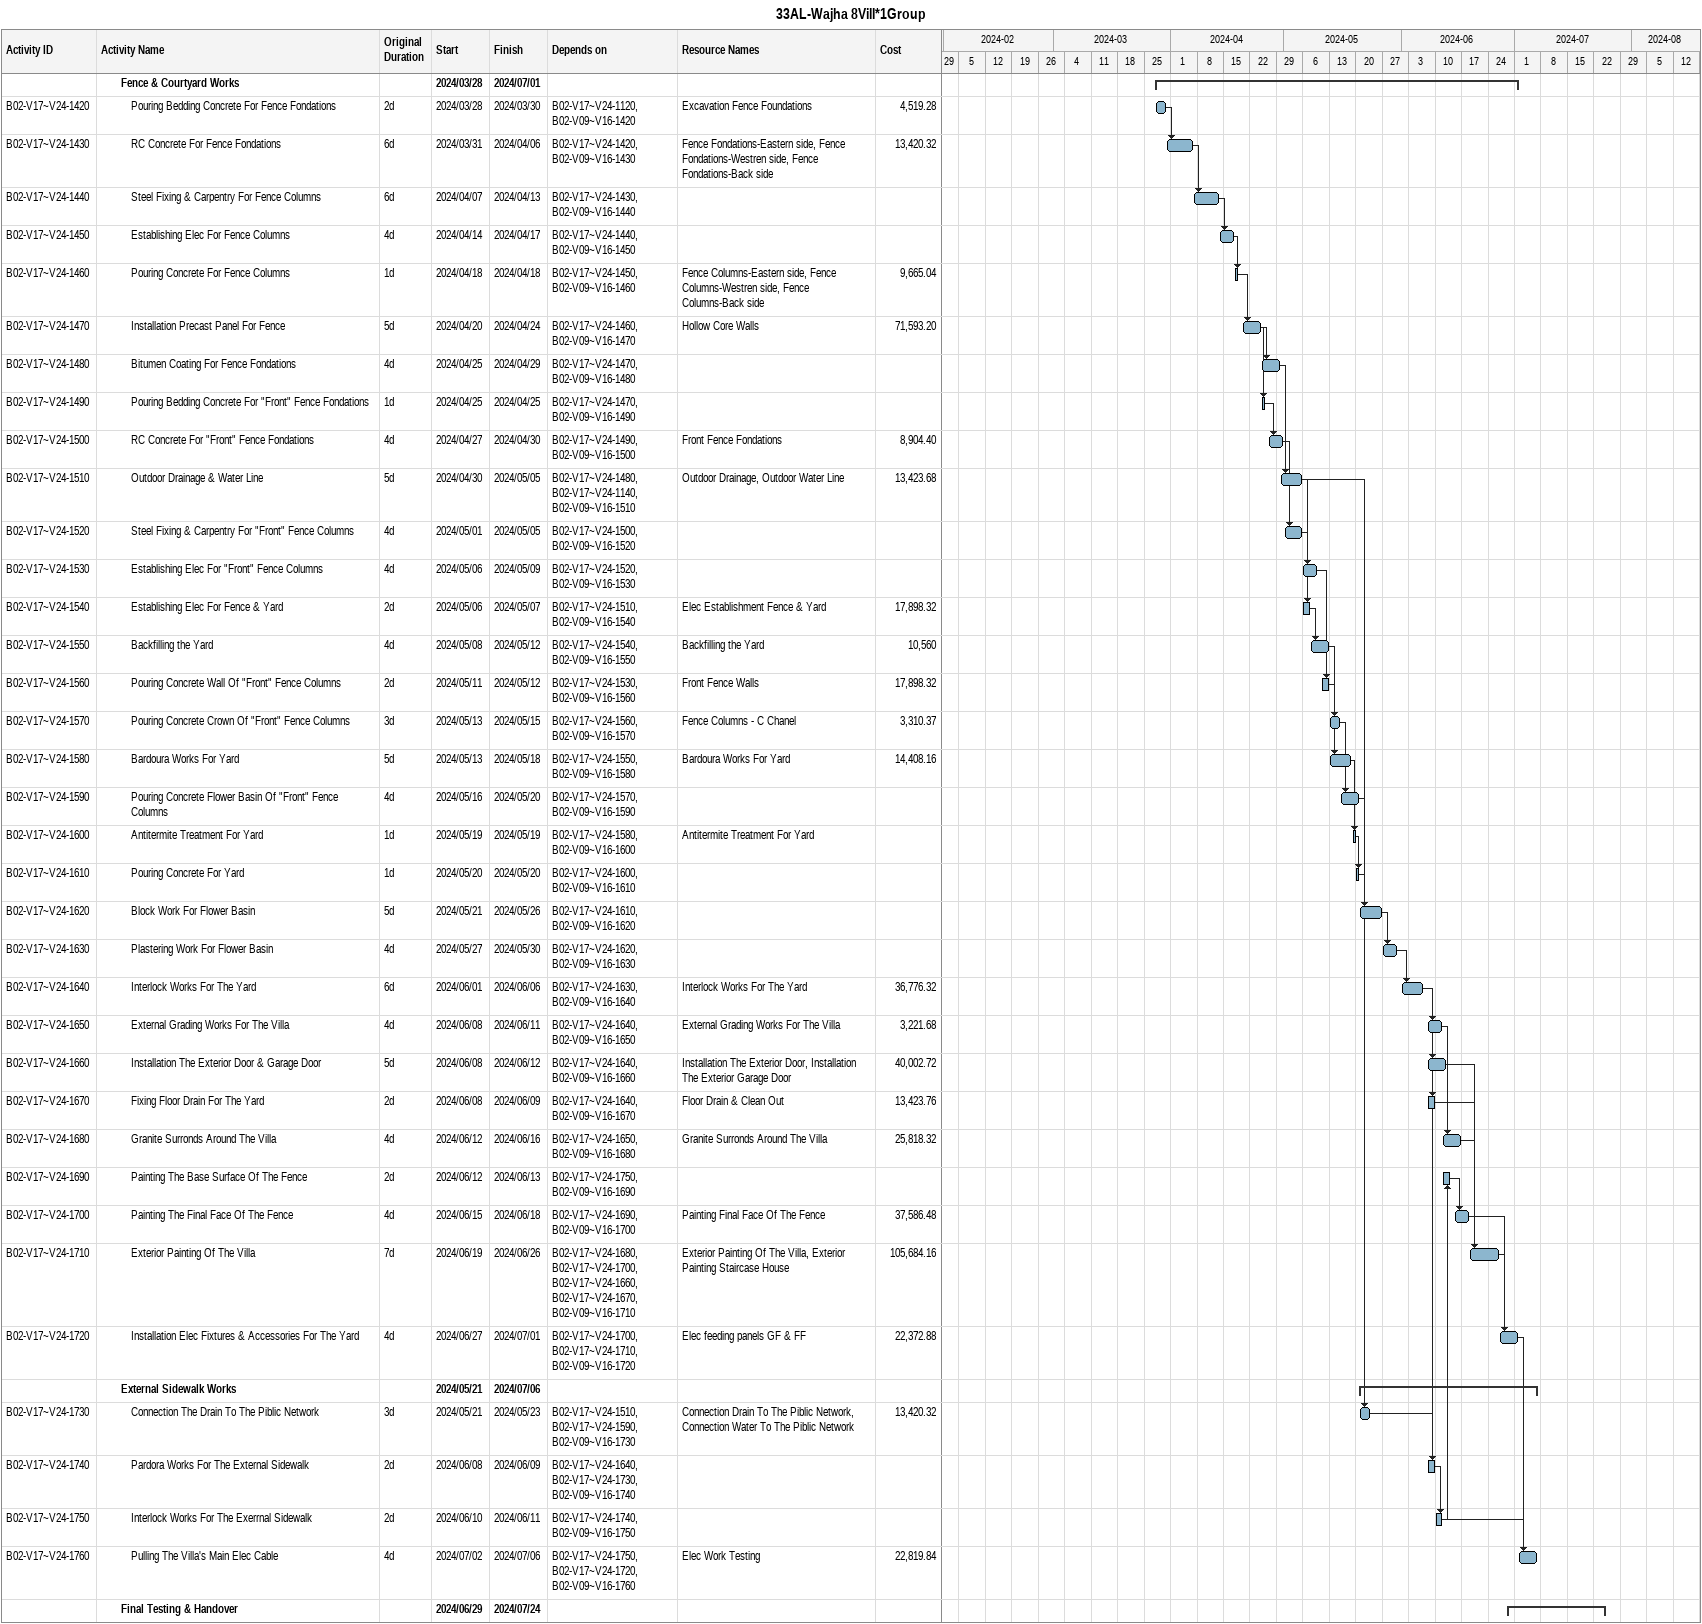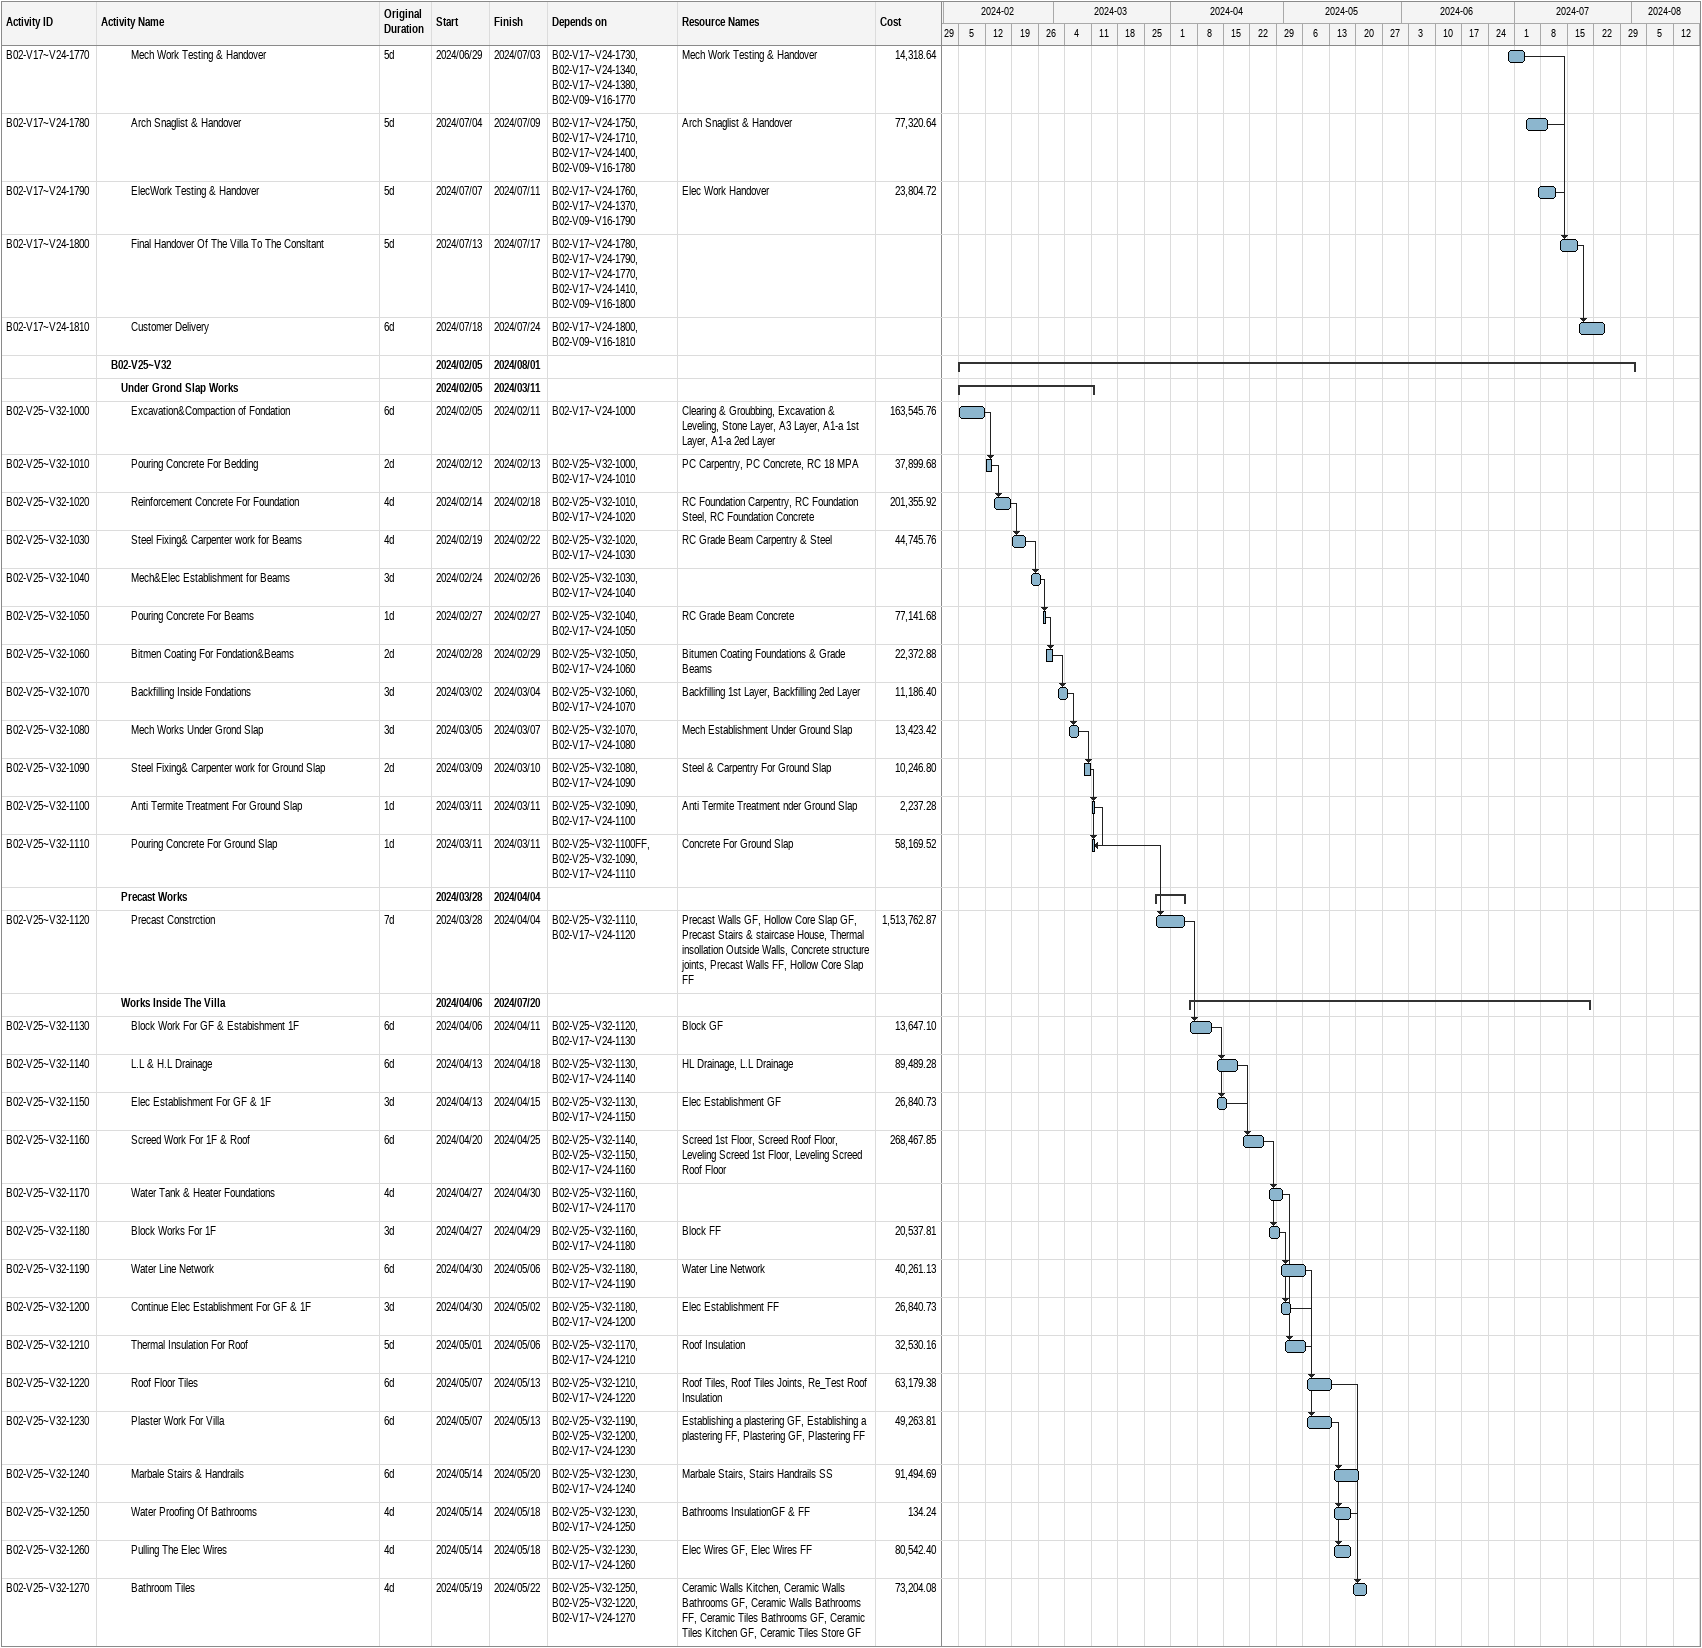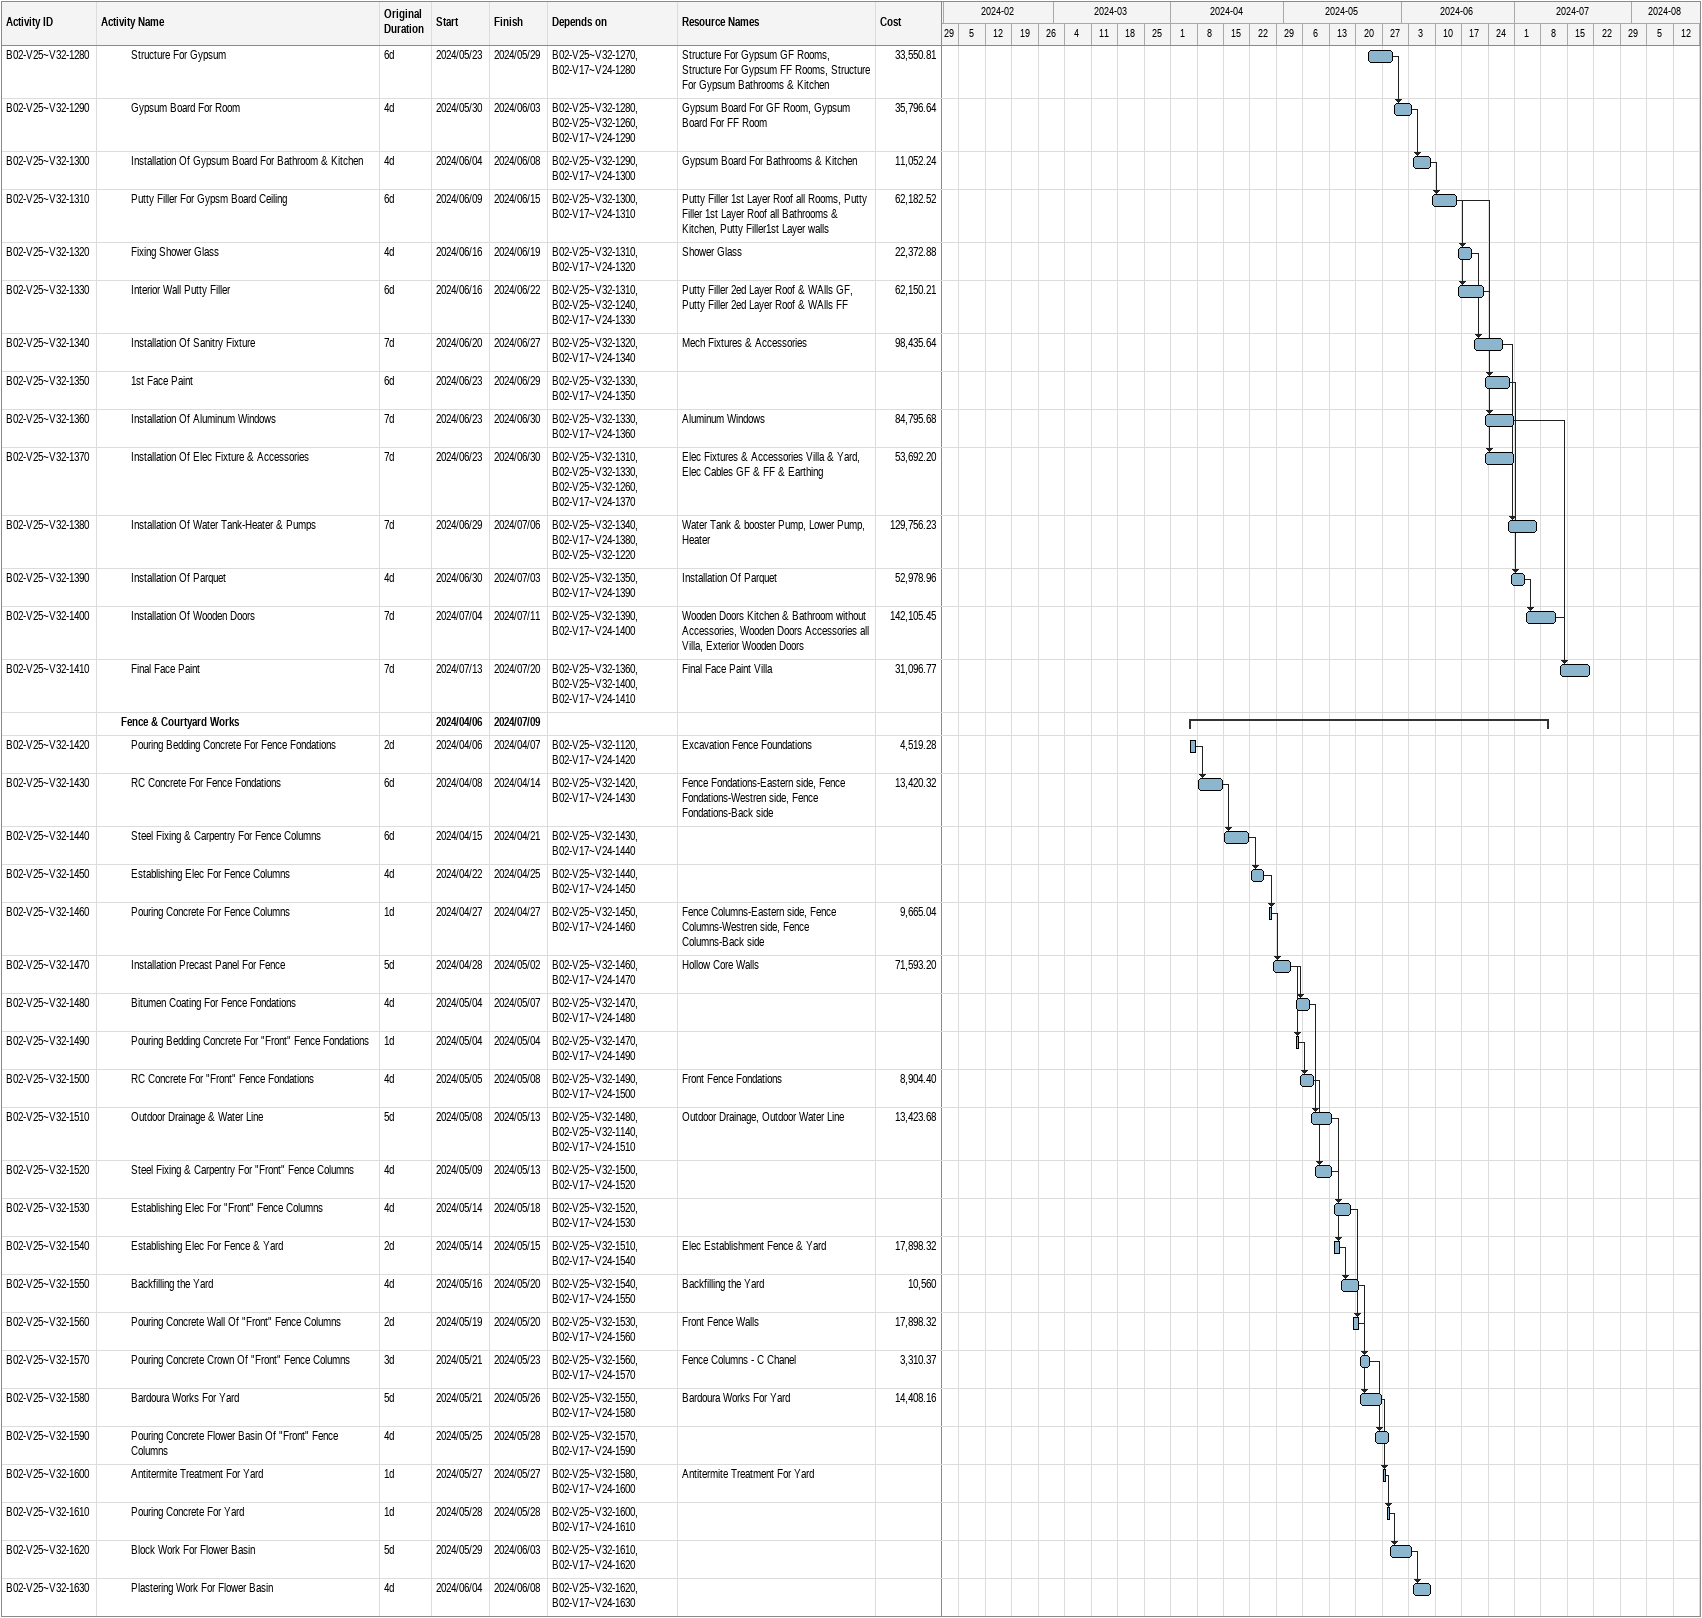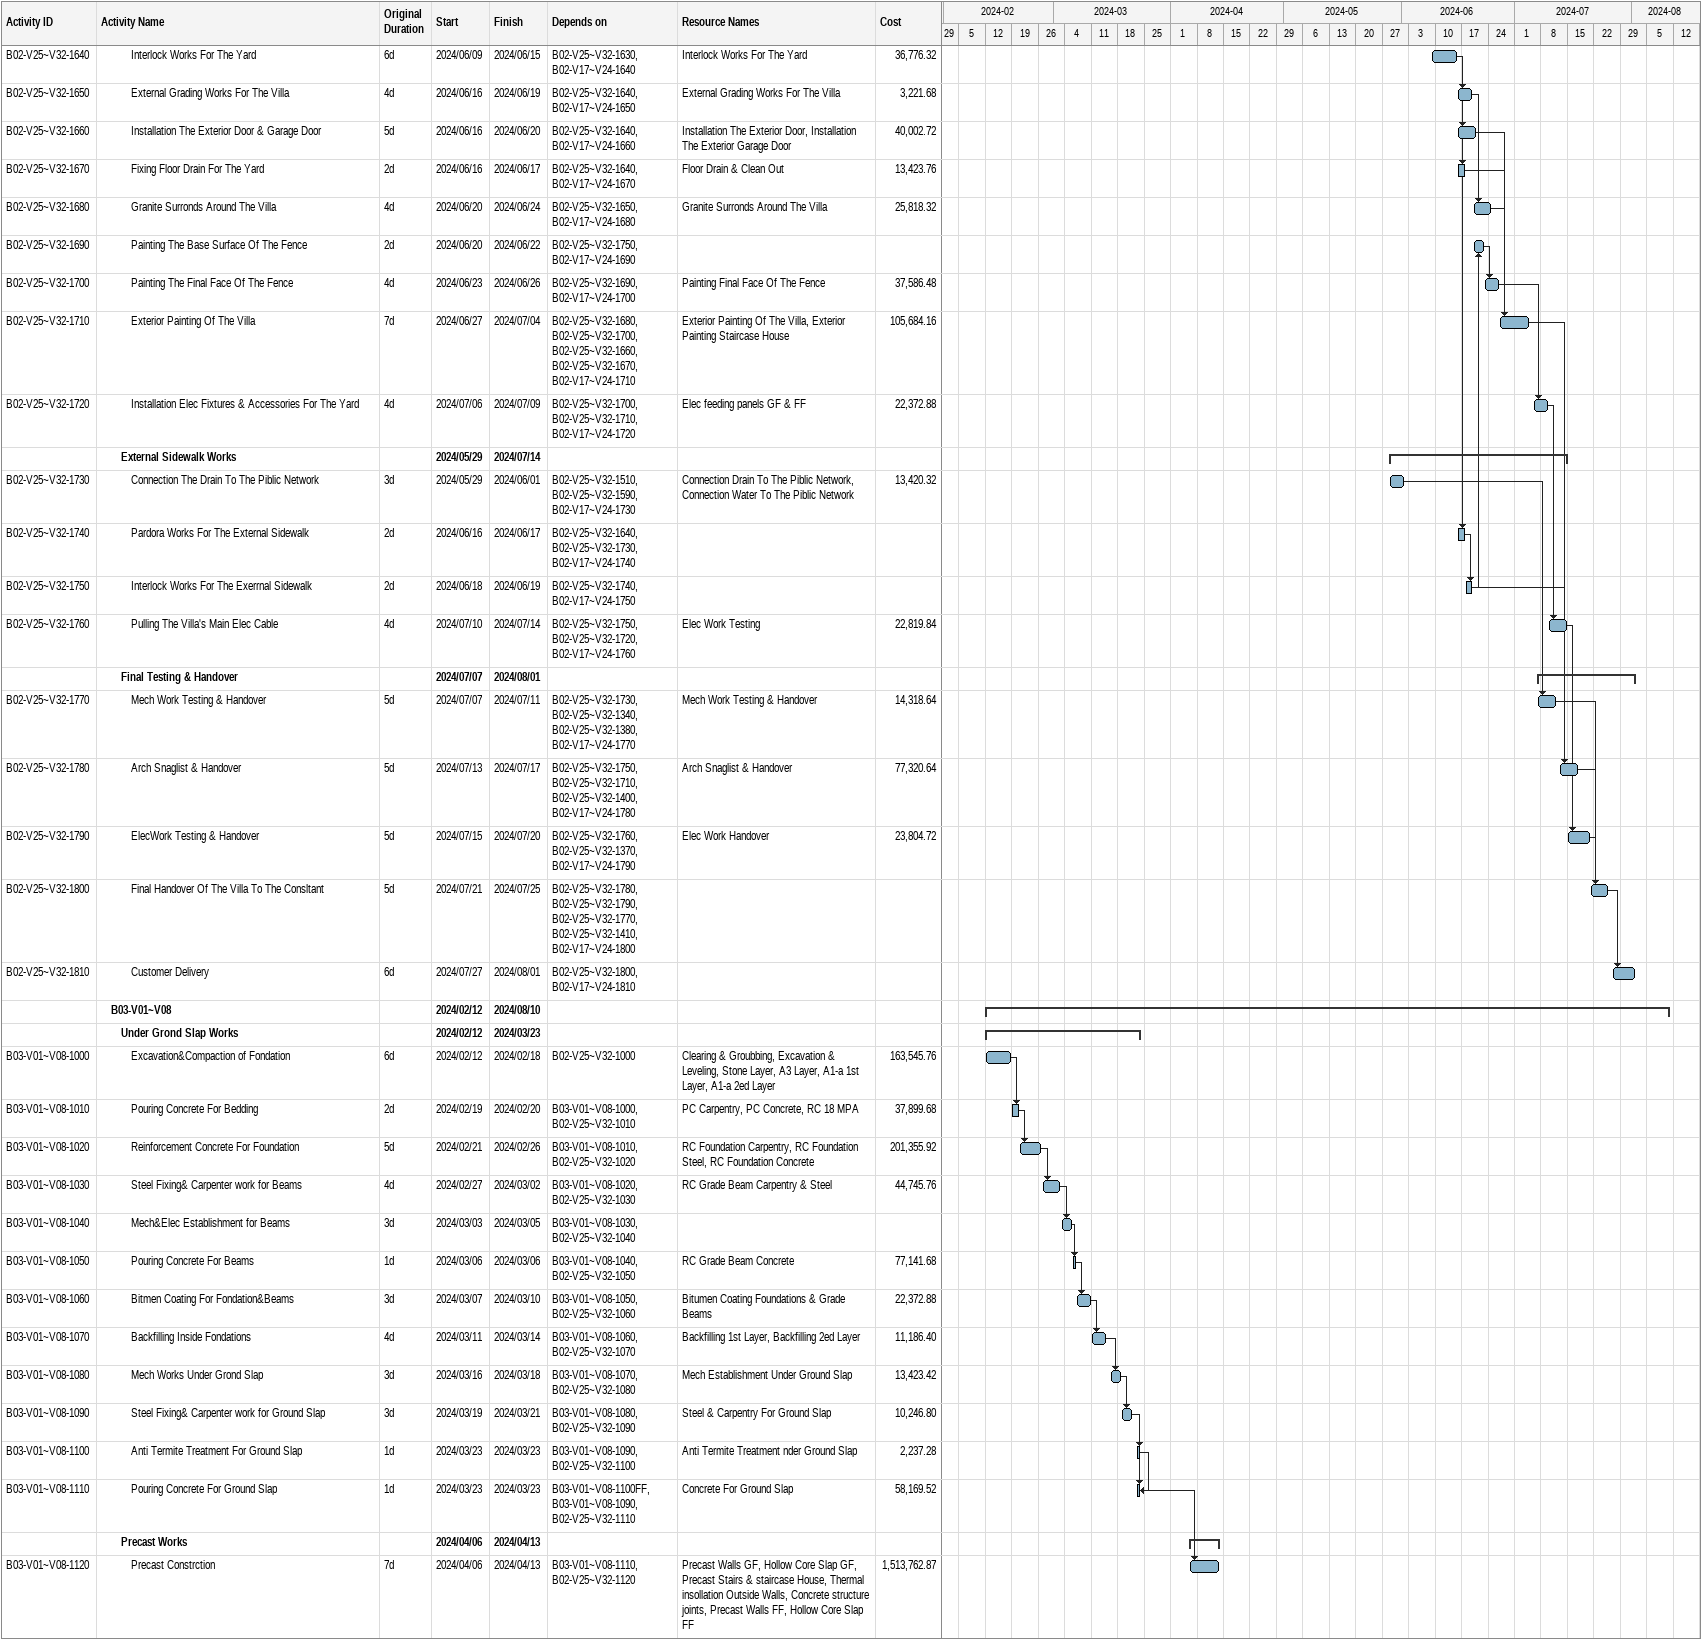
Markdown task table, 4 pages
33AL-Wajha 8Vill*1Group

| ID | Level | Task | Original duration | Start | Finish | Predecessors | Resources | Cost |
|---|---|---|---|---|---|---|---|---|
|  | 3 | **Fence & Courtyard Works** |  | 2024-03-28 | 2024-07-01 |  |  |  |
| B02-V17~V24-1420 | 4 | Pouring Bedding Concrete For Fence Fondations | 2d | 2024-03-28 | 2024-03-30 | B02-V17~V24-1120, B02-V09~V16-1420 | Excavation Fence Foundations | 4519.28 |
| B02-V17~V24-1430 | 4 | RC Concrete For Fence Fondations | 6d | 2024-03-31 | 2024-04-06 | B02-V17~V24-1420, B02-V09~V16-1430 | Fence Fondations-Eastern side, Fence Fondations-Westren side, Fence Fondations-Back side | 13420.32 |
| B02-V17~V24-1440 | 4 | Steel Fixing & Carpentry For Fence Columns | 6d | 2024-04-07 | 2024-04-13 | B02-V17~V24-1430, B02-V09~V16-1440 |  |  |
| B02-V17~V24-1450 | 4 | Establishing Elec For Fence Columns | 4d | 2024-04-14 | 2024-04-17 | B02-V17~V24-1440, B02-V09~V16-1450 |  |  |
| B02-V17~V24-1460 | 4 | Pouring Concrete For Fence Columns | 1d | 2024-04-18 | 2024-04-18 | B02-V17~V24-1450, B02-V09~V16-1460 | Fence Columns-Eastern side, Fence Columns-Westren side, Fence Columns-Back side | 9665.04 |
| B02-V17~V24-1470 | 4 | Installation Precast Panel For Fence | 5d | 2024-04-20 | 2024-04-24 | B02-V17~V24-1460, B02-V09~V16-1470 | Hollow Core Walls | 71593.20 |
| B02-V17~V24-1480 | 4 | Bitumen Coating For Fence Fondations | 4d | 2024-04-25 | 2024-04-29 | B02-V17~V24-1470, B02-V09~V16-1480 |  |  |
| B02-V17~V24-1490 | 4 | Pouring Bedding Concrete For "Front" Fence Fondations | 1d | 2024-04-25 | 2024-04-25 | B02-V17~V24-1470, B02-V09~V16-1490 |  |  |
| B02-V17~V24-1500 | 4 | RC Concrete For "Front" Fence Fondations | 4d | 2024-04-27 | 2024-04-30 | B02-V17~V24-1490, B02-V09~V16-1500 | Front Fence Fondations | 8904.40 |
| B02-V17~V24-1510 | 4 | Outdoor Drainage & Water Line | 5d | 2024-04-30 | 2024-05-05 | B02-V17~V24-1480, B02-V17~V24-1140, B02-V09~V16-1510 | Outdoor Drainage, Outdoor Water Line | 13423.68 |
| B02-V17~V24-1520 | 4 | Steel Fixing & Carpentry For "Front" Fence Columns | 4d | 2024-05-01 | 2024-05-05 | B02-V17~V24-1500, B02-V09~V16-1520 |  |  |
| B02-V17~V24-1530 | 4 | Establishing Elec For "Front" Fence Columns | 4d | 2024-05-06 | 2024-05-09 | B02-V17~V24-1520, B02-V09~V16-1530 |  |  |
| B02-V17~V24-1540 | 4 | Establishing Elec For Fence & Yard | 2d | 2024-05-06 | 2024-05-07 | B02-V17~V24-1510, B02-V09~V16-1540 | Elec Establishment Fence & Yard | 17898.32 |
| B02-V17~V24-1550 | 4 | Backfilling the Yard | 4d | 2024-05-08 | 2024-05-12 | B02-V17~V24-1540, B02-V09~V16-1550 | Backfilling the Yard | 10560 |
| B02-V17~V24-1560 | 4 | Pouring Concrete Wall Of "Front" Fence Columns | 2d | 2024-05-11 | 2024-05-12 | B02-V17~V24-1530, B02-V09~V16-1560 | Front Fence Walls | 17898.32 |
| B02-V17~V24-1570 | 4 | Pouring Concrete Crown Of "Front" Fence Columns | 3d | 2024-05-13 | 2024-05-15 | B02-V17~V24-1560, B02-V09~V16-1570 | Fence Columns - C Chanel | 3310.37 |
| B02-V17~V24-1580 | 4 | Bardoura Works For Yard | 5d | 2024-05-13 | 2024-05-18 | B02-V17~V24-1550, B02-V09~V16-1580 | Bardoura Works For Yard | 14408.16 |
| B02-V17~V24-1590 | 4 | Pouring Concrete Flower Basin Of "Front" Fence Columns | 4d | 2024-05-16 | 2024-05-20 | B02-V17~V24-1570, B02-V09~V16-1590 |  |  |
| B02-V17~V24-1600 | 4 | Antitermite Treatment For Yard | 1d | 2024-05-19 | 2024-05-19 | B02-V17~V24-1580, B02-V09~V16-1600 | Antitermite Treatment For Yard |  |
| B02-V17~V24-1610 | 4 | Pouring Concrete For Yard | 1d | 2024-05-20 | 2024-05-20 | B02-V17~V24-1600, B02-V09~V16-1610 |  |  |
| B02-V17~V24-1620 | 4 | Block Work For Flower Basin | 5d | 2024-05-21 | 2024-05-26 | B02-V17~V24-1610, B02-V09~V16-1620 |  |  |
| B02-V17~V24-1630 | 4 | Plastering Work For Flower Basin | 4d | 2024-05-27 | 2024-05-30 | B02-V17~V24-1620, B02-V09~V16-1630 |  |  |
| B02-V17~V24-1640 | 4 | Interlock Works For The Yard | 6d | 2024-06-01 | 2024-06-06 | B02-V17~V24-1630, B02-V09~V16-1640 | Interlock Works For The Yard | 36776.32 |
| B02-V17~V24-1650 | 4 | External Grading Works For The Villa | 4d | 2024-06-08 | 2024-06-11 | B02-V17~V24-1640, B02-V09~V16-1650 | External Grading Works For The Villa | 3221.68 |
| B02-V17~V24-1660 | 4 | Installation The Exterior Door & Garage Door | 5d | 2024-06-08 | 2024-06-12 | B02-V17~V24-1640, B02-V09~V16-1660 | Installation The Exterior Door, Installation The Exterior Garage Door | 40002.72 |
| B02-V17~V24-1670 | 4 | Fixing Floor Drain For The Yard | 2d | 2024-06-08 | 2024-06-09 | B02-V17~V24-1640, B02-V09~V16-1670 | Floor Drain & Clean Out | 13423.76 |
| B02-V17~V24-1680 | 4 | Granite Surronds Around The Villa | 4d | 2024-06-12 | 2024-06-16 | B02-V17~V24-1650, B02-V09~V16-1680 | Granite Surronds Around The Villa | 25818.32 |
| B02-V17~V24-1690 | 4 | Painting The Base Surface Of The Fence | 2d | 2024-06-12 | 2024-06-13 | B02-V17~V24-1750, B02-V09~V16-1690 |  |  |
| B02-V17~V24-1700 | 4 | Painting The Final Face Of The Fence | 4d | 2024-06-15 | 2024-06-18 | B02-V17~V24-1690, B02-V09~V16-1700 | Painting Final Face Of The Fence | 37586.48 |
| B02-V17~V24-1710 | 4 | Exterior Painting Of The Villa | 7d | 2024-06-19 | 2024-06-26 | B02-V17~V24-1680, B02-V17~V24-1700, B02-V17~V24-1660, B02-V17~V24-1670, B02-V09~V16-1710 | Exterior Painting Of The Villa, Exterior Painting Staircase House | 105684.16 |
| B02-V17~V24-1720 | 4 | Installation Elec Fixtures & Accessories For The Yard | 4d | 2024-06-27 | 2024-07-01 | B02-V17~V24-1700, B02-V17~V24-1710, B02-V09~V16-1720 | Elec feeding panels GF & FF | 22372.88 |
|  | 3 | **External Sidewalk Works** |  | 2024-05-21 | 2024-07-06 |  |  |  |
| B02-V17~V24-1730 | 4 | Connection The Drain To The Piblic Network | 3d | 2024-05-21 | 2024-05-23 | B02-V17~V24-1510, B02-V17~V24-1590, B02-V09~V16-1730 | Connection Drain To The Piblic Network, Connection Water To The Piblic Network | 13420.32 |
| B02-V17~V24-1740 | 4 | Pardora Works For The External Sidewalk | 2d | 2024-06-08 | 2024-06-09 | B02-V17~V24-1640, B02-V17~V24-1730, B02-V09~V16-1740 |  |  |
| B02-V17~V24-1750 | 4 | Interlock Works For The Exerrnal Sidewalk | 2d | 2024-06-10 | 2024-06-11 | B02-V17~V24-1740, B02-V09~V16-1750 |  |  |
| B02-V17~V24-1760 | 4 | Pulling The Villa's Main Elec Cable | 4d | 2024-07-02 | 2024-07-06 | B02-V17~V24-1750, B02-V17~V24-1720, B02-V09~V16-1760 | Elec Work Testing | 22819.84 |
|  | 3 | **Final Testing & Handover** |  | 2024-06-29 | 2024-07-24 |  |  |  |
| B02-V17~V24-1770 | 4 | Mech Work Testing & Handover | 5d | 2024-06-29 | 2024-07-03 | B02-V17~V24-1730, B02-V17~V24-1340, B02-V17~V24-1380, B02-V09~V16-1770 | Mech Work Testing & Handover | 14318.64 |
| B02-V17~V24-1780 | 4 | Arch Snaglist & Handover | 5d | 2024-07-04 | 2024-07-09 | B02-V17~V24-1750, B02-V17~V24-1710, B02-V17~V24-1400, B02-V09~V16-1780 | Arch Snaglist & Handover | 77320.64 |
| B02-V17~V24-1790 | 4 | ElecWork Testing & Handover | 5d | 2024-07-07 | 2024-07-11 | B02-V17~V24-1760, B02-V17~V24-1370, B02-V09~V16-1790 | Elec Work Handover | 23804.72 |
| B02-V17~V24-1800 | 4 | Final Handover Of The Villa To The Consltant | 5d | 2024-07-13 | 2024-07-17 | B02-V17~V24-1780, B02-V17~V24-1790, B02-V17~V24-1770, B02-V17~V24-1410, B02-V09~V16-1800 |  |  |
| B02-V17~V24-1810 | 4 | Customer Delivery | 6d | 2024-07-18 | 2024-07-24 | B02-V17~V24-1800, B02-V09~V16-1810 |  |  |
|  | 2 | **B02-V25~V32** |  | 2024-02-05 | 2024-08-01 |  |  |  |
|  | 3 | **Under Grond Slap Works** |  | 2024-02-05 | 2024-03-11 |  |  |  |
| B02-V25~V32-1000 | 4 | Excavation&Compaction of Fondation | 6d | 2024-02-05 | 2024-02-11 | B02-V17~V24-1000 | Clearing & Groubbing, Excavation & Leveling, Stone Layer, A3 Layer, A1-a 1st Layer, A1-a 2ed Layer | 163545.76 |
| B02-V25~V32-1010 | 4 | Pouring Concrete For Bedding | 2d | 2024-02-12 | 2024-02-13 | B02-V25~V32-1000, B02-V17~V24-1010 | PC Carpentry, PC Concrete, RC 18 MPA | 37899.68 |
| B02-V25~V32-1020 | 4 | Reinforcement Concrete For Foundation | 4d | 2024-02-14 | 2024-02-18 | B02-V25~V32-1010, B02-V17~V24-1020 | RC Foundation Carpentry, RC Foundation Steel, RC Foundation Concrete | 201355.92 |
| B02-V25~V32-1030 | 4 | Steel Fixing& Carpenter work for Beams | 4d | 2024-02-19 | 2024-02-22 | B02-V25~V32-1020, B02-V17~V24-1030 | RC Grade Beam Carpentry & Steel | 44745.76 |
| B02-V25~V32-1040 | 4 | Mech&Elec Establishment for Beams | 3d | 2024-02-24 | 2024-02-26 | B02-V25~V32-1030, B02-V17~V24-1040 |  |  |
| B02-V25~V32-1050 | 4 | Pouring Concrete For Beams | 1d | 2024-02-27 | 2024-02-27 | B02-V25~V32-1040, B02-V17~V24-1050 | RC Grade Beam Concrete | 77141.68 |
| B02-V25~V32-1060 | 4 | Bitmen Coating For Fondation&Beams | 2d | 2024-02-28 | 2024-02-29 | B02-V25~V32-1050, B02-V17~V24-1060 | Bitumen Coating Foundations & Grade Beams | 22372.88 |
| B02-V25~V32-1070 | 4 | Backfilling Inside Fondations | 3d | 2024-03-02 | 2024-03-04 | B02-V25~V32-1060, B02-V17~V24-1070 | Backfilling 1st Layer, Backfilling 2ed Layer | 11186.40 |
| B02-V25~V32-1080 | 4 | Mech Works Under Grond Slap | 3d | 2024-03-05 | 2024-03-07 | B02-V25~V32-1070, B02-V17~V24-1080 | Mech Establishment Under Ground Slap | 13423.42 |
| B02-V25~V32-1090 | 4 | Steel Fixing& Carpenter work for Ground Slap | 2d | 2024-03-09 | 2024-03-10 | B02-V25~V32-1080, B02-V17~V24-1090 | Steel & Carpentry For Ground Slap | 10246.80 |
| B02-V25~V32-1100 | 4 | Anti Termite Treatment For Ground Slap | 1d | 2024-03-11 | 2024-03-11 | B02-V25~V32-1090, B02-V17~V24-1100 | Anti Termite Treatment nder Ground Slap | 2237.28 |
| B02-V25~V32-1110 | 4 | Pouring Concrete For Ground Slap | 1d | 2024-03-11 | 2024-03-11 | B02-V25~V32-1100FF, B02-V25~V32-1090, B02-V17~V24-1110 | Concrete For Ground Slap | 58169.52 |
|  | 3 | **Precast Works** |  | 2024-03-28 | 2024-04-04 |  |  |  |
| B02-V25~V32-1120 | 4 | Precast Constrction | 7d | 2024-03-28 | 2024-04-04 | B02-V25~V32-1110, B02-V17~V24-1120 | Precast Walls GF, Hollow Core Slap GF, Precast Stairs & staircase House, Thermal insollation Outside Walls, Concrete structure joints, Precast Walls FF, Hollow Core Slap FF | 1513762.87 |
|  | 3 | **Works Inside The Villa** |  | 2024-04-06 | 2024-07-20 |  |  |  |
| B02-V25~V32-1130 | 4 | Block Work For GF & Estabishment 1F | 6d | 2024-04-06 | 2024-04-11 | B02-V25~V32-1120, B02-V17~V24-1130 | Block GF | 13647.10 |
| B02-V25~V32-1140 | 4 | L.L & H.L Drainage | 6d | 2024-04-13 | 2024-04-18 | B02-V25~V32-1130, B02-V17~V24-1140 | HL Drainage, L.L Drainage | 89489.28 |
| B02-V25~V32-1150 | 4 | Elec Establishment For GF & 1F | 3d | 2024-04-13 | 2024-04-15 | B02-V25~V32-1130, B02-V17~V24-1150 | Elec Establishment GF | 26840.73 |
| B02-V25~V32-1160 | 4 | Screed Work For 1F & Roof | 6d | 2024-04-20 | 2024-04-25 | B02-V25~V32-1140, B02-V25~V32-1150, B02-V17~V24-1160 | Screed 1st Floor, Screed Roof Floor, Leveling Screed 1st Floor, Leveling Screed Roof Floor | 268467.85 |
| B02-V25~V32-1170 | 4 | Water Tank & Heater Foundations | 4d | 2024-04-27 | 2024-04-30 | B02-V25~V32-1160, B02-V17~V24-1170 |  |  |
| B02-V25~V32-1180 | 4 | Block Works For 1F | 3d | 2024-04-27 | 2024-04-29 | B02-V25~V32-1160, B02-V17~V24-1180 | Block FF | 20537.81 |
| B02-V25~V32-1190 | 4 | Water Line Network | 6d | 2024-04-30 | 2024-05-06 | B02-V25~V32-1180, B02-V17~V24-1190 | Water Line Network | 40261.13 |
| B02-V25~V32-1200 | 4 | Continue Elec Establishment For GF & 1F | 3d | 2024-04-30 | 2024-05-02 | B02-V25~V32-1180, B02-V17~V24-1200 | Elec Establishment FF | 26840.73 |
| B02-V25~V32-1210 | 4 | Thermal Insulation For Roof | 5d | 2024-05-01 | 2024-05-06 | B02-V25~V32-1170, B02-V17~V24-1210 | Roof Insulation | 32530.16 |
| B02-V25~V32-1220 | 4 | Roof Floor Tiles | 6d | 2024-05-07 | 2024-05-13 | B02-V25~V32-1210, B02-V17~V24-1220 | Roof Tiles, Roof Tiles Joints, Re_Test Roof Insulation | 63179.38 |
| B02-V25~V32-1230 | 4 | Plaster Work For Villa | 6d | 2024-05-07 | 2024-05-13 | B02-V25~V32-1190, B02-V25~V32-1200, B02-V17~V24-1230 | Establishing a plastering GF, Establishing a plastering FF, Plastering GF, Plastering FF | 49263.81 |
| B02-V25~V32-1240 | 4 | Marbale Stairs & Handrails | 6d | 2024-05-14 | 2024-05-20 | B02-V25~V32-1230, B02-V17~V24-1240 | Marbale Stairs, Stairs Handrails SS | 91494.69 |
| B02-V25~V32-1250 | 4 | Water Proofing Of Bathrooms | 4d | 2024-05-14 | 2024-05-18 | B02-V25~V32-1230, B02-V17~V24-1250 | Bathrooms InsulationGF & FF | 134.24 |
| B02-V25~V32-1260 | 4 | Pulling The Elec Wires | 4d | 2024-05-14 | 2024-05-18 | B02-V25~V32-1230, B02-V17~V24-1260 | Elec Wires GF, Elec Wires FF | 80542.40 |
| B02-V25~V32-1270 | 4 | Bathroom Tiles | 4d | 2024-05-19 | 2024-05-22 | B02-V25~V32-1250, B02-V25~V32-1220, B02-V17~V24-1270 | Ceramic Walls Kitchen, Ceramic Walls Bathrooms GF, Ceramic Walls Bathrooms FF, Ceramic Tiles Bathrooms GF, Ceramic Tiles Kitchen GF, Ceramic Tiles Store GF | 73204.08 |
| B02-V25~V32-1280 | 4 | Structure For Gypsum | 6d | 2024-05-23 | 2024-05-29 | B02-V25~V32-1270, B02-V17~V24-1280 | Structure For Gypsum GF Rooms, Structure For Gypsum FF Rooms, Structure For Gypsum Bathrooms & Kitchen | 33550.81 |
| B02-V25~V32-1290 | 4 | Gypsum Board For Room | 4d | 2024-05-30 | 2024-06-03 | B02-V25~V32-1280, B02-V25~V32-1260, B02-V17~V24-1290 | Gypsum Board For GF Room, Gypsum Board For FF Room | 35796.64 |
| B02-V25~V32-1300 | 4 | Installation Of Gypsum Board For Bathroom & Kitchen | 4d | 2024-06-04 | 2024-06-08 | B02-V25~V32-1290, B02-V17~V24-1300 | Gypsum Board For Bathrooms & Kitchen | 11052.24 |
| B02-V25~V32-1310 | 4 | Putty Filler For Gypsm Board Ceiling | 6d | 2024-06-09 | 2024-06-15 | B02-V25~V32-1300, B02-V17~V24-1310 | Putty Filler 1st Layer Roof all Rooms, Putty Filler 1st Layer Roof all Bathrooms & Kitchen, Putty Filler1st Layer walls | 62182.52 |
| B02-V25~V32-1320 | 4 | Fixing Shower Glass | 4d | 2024-06-16 | 2024-06-19 | B02-V25~V32-1310, B02-V17~V24-1320 | Shower Glass | 22372.88 |
| B02-V25~V32-1330 | 4 | Interior Wall Putty Filler | 6d | 2024-06-16 | 2024-06-22 | B02-V25~V32-1310, B02-V25~V32-1240, B02-V17~V24-1330 | Putty Filler 2ed Layer Roof & WAlls GF, Putty Filler 2ed Layer Roof & WAlls FF | 62150.21 |
| B02-V25~V32-1340 | 4 | Installation Of Sanitry Fixture | 7d | 2024-06-20 | 2024-06-27 | B02-V25~V32-1320, B02-V17~V24-1340 | Mech Fixtures & Accessories | 98435.64 |
| B02-V25~V32-1350 | 4 | 1st Face Paint | 6d | 2024-06-23 | 2024-06-29 | B02-V25~V32-1330, B02-V17~V24-1350 |  |  |
| B02-V25~V32-1360 | 4 | Installation Of Aluminum Windows | 7d | 2024-06-23 | 2024-06-30 | B02-V25~V32-1330, B02-V17~V24-1360 | Aluminum Windows | 84795.68 |
| B02-V25~V32-1370 | 4 | Installation Of Elec Fixture & Accessories | 7d | 2024-06-23 | 2024-06-30 | B02-V25~V32-1310, B02-V25~V32-1330, B02-V25~V32-1260, B02-V17~V24-1370 | Elec Fixtures & Accessories Villa & Yard, Elec Cables GF & FF & Earthing | 53692.20 |
| B02-V25~V32-1380 | 4 | Installation Of Water Tank-Heater & Pumps | 7d | 2024-06-29 | 2024-07-06 | B02-V25~V32-1340, B02-V17~V24-1380, B02-V25~V32-1220 | Water Tank & booster Pump, Lower Pump, Heater | 129756.23 |
| B02-V25~V32-1390 | 4 | Installation Of Parquet | 4d | 2024-06-30 | 2024-07-03 | B02-V25~V32-1350, B02-V17~V24-1390 | Installation Of Parquet | 52978.96 |
| B02-V25~V32-1400 | 4 | Installation Of Wooden Doors | 7d | 2024-07-04 | 2024-07-11 | B02-V25~V32-1390, B02-V17~V24-1400 | Wooden Doors Kitchen & Bathroom without Accessories, Wooden Doors Accessories all Villa, Exterior Wooden Doors | 142105.45 |
| B02-V25~V32-1410 | 4 | Final Face Paint | 7d | 2024-07-13 | 2024-07-20 | B02-V25~V32-1360, B02-V25~V32-1400, B02-V17~V24-1410 | Final Face Paint Villa | 31096.77 |
|  | 3 | **Fence & Courtyard Works** |  | 2024-04-06 | 2024-07-09 |  |  |  |
| B02-V25~V32-1420 | 4 | Pouring Bedding Concrete For Fence Fondations | 2d | 2024-04-06 | 2024-04-07 | B02-V25~V32-1120, B02-V17~V24-1420 | Excavation Fence Foundations | 4519.28 |
| B02-V25~V32-1430 | 4 | RC Concrete For Fence Fondations | 6d | 2024-04-08 | 2024-04-14 | B02-V25~V32-1420, B02-V17~V24-1430 | Fence Fondations-Eastern side, Fence Fondations-Westren side, Fence Fondations-Back side | 13420.32 |
| B02-V25~V32-1440 | 4 | Steel Fixing & Carpentry For Fence Columns | 6d | 2024-04-15 | 2024-04-21 | B02-V25~V32-1430, B02-V17~V24-1440 |  |  |
| B02-V25~V32-1450 | 4 | Establishing Elec For Fence Columns | 4d | 2024-04-22 | 2024-04-25 | B02-V25~V32-1440, B02-V17~V24-1450 |  |  |
| B02-V25~V32-1460 | 4 | Pouring Concrete For Fence Columns | 1d | 2024-04-27 | 2024-04-27 | B02-V25~V32-1450, B02-V17~V24-1460 | Fence Columns-Eastern side, Fence Columns-Westren side, Fence Columns-Back side | 9665.04 |
| B02-V25~V32-1470 | 4 | Installation Precast Panel For Fence | 5d | 2024-04-28 | 2024-05-02 | B02-V25~V32-1460, B02-V17~V24-1470 | Hollow Core Walls | 71593.20 |
| B02-V25~V32-1480 | 4 | Bitumen Coating For Fence Fondations | 4d | 2024-05-04 | 2024-05-07 | B02-V25~V32-1470, B02-V17~V24-1480 |  |  |
| B02-V25~V32-1490 | 4 | Pouring Bedding Concrete For "Front" Fence Fondations | 1d | 2024-05-04 | 2024-05-04 | B02-V25~V32-1470, B02-V17~V24-1490 |  |  |
| B02-V25~V32-1500 | 4 | RC Concrete For "Front" Fence Fondations | 4d | 2024-05-05 | 2024-05-08 | B02-V25~V32-1490, B02-V17~V24-1500 | Front Fence Fondations | 8904.40 |
| B02-V25~V32-1510 | 4 | Outdoor Drainage & Water Line | 5d | 2024-05-08 | 2024-05-13 | B02-V25~V32-1480, B02-V25~V32-1140, B02-V17~V24-1510 | Outdoor Drainage, Outdoor Water Line | 13423.68 |
| B02-V25~V32-1520 | 4 | Steel Fixing & Carpentry For "Front" Fence Columns | 4d | 2024-05-09 | 2024-05-13 | B02-V25~V32-1500, B02-V17~V24-1520 |  |  |
| B02-V25~V32-1530 | 4 | Establishing Elec For "Front" Fence Columns | 4d | 2024-05-14 | 2024-05-18 | B02-V25~V32-1520, B02-V17~V24-1530 |  |  |
| B02-V25~V32-1540 | 4 | Establishing Elec For Fence & Yard | 2d | 2024-05-14 | 2024-05-15 | B02-V25~V32-1510, B02-V17~V24-1540 | Elec Establishment Fence & Yard | 17898.32 |
| B02-V25~V32-1550 | 4 | Backfilling the Yard | 4d | 2024-05-16 | 2024-05-20 | B02-V25~V32-1540, B02-V17~V24-1550 | Backfilling the Yard | 10560 |
| B02-V25~V32-1560 | 4 | Pouring Concrete Wall Of "Front" Fence Columns | 2d | 2024-05-19 | 2024-05-20 | B02-V25~V32-1530, B02-V17~V24-1560 | Front Fence Walls | 17898.32 |
| B02-V25~V32-1570 | 4 | Pouring Concrete Crown Of "Front" Fence Columns | 3d | 2024-05-21 | 2024-05-23 | B02-V25~V32-1560, B02-V17~V24-1570 | Fence Columns - C Chanel | 3310.37 |
| B02-V25~V32-1580 | 4 | Bardoura Works For Yard | 5d | 2024-05-21 | 2024-05-26 | B02-V25~V32-1550, B02-V17~V24-1580 | Bardoura Works For Yard | 14408.16 |
| B02-V25~V32-1590 | 4 | Pouring Concrete Flower Basin Of "Front" Fence Columns | 4d | 2024-05-25 | 2024-05-28 | B02-V25~V32-1570, B02-V17~V24-1590 |  |  |
| B02-V25~V32-1600 | 4 | Antitermite Treatment For Yard | 1d | 2024-05-27 | 2024-05-27 | B02-V25~V32-1580, B02-V17~V24-1600 | Antitermite Treatment For Yard |  |
| B02-V25~V32-1610 | 4 | Pouring Concrete For Yard | 1d | 2024-05-28 | 2024-05-28 | B02-V25~V32-1600, B02-V17~V24-1610 |  |  |
| B02-V25~V32-1620 | 4 | Block Work For Flower Basin | 5d | 2024-05-29 | 2024-06-03 | B02-V25~V32-1610, B02-V17~V24-1620 |  |  |
| B02-V25~V32-1630 | 4 | Plastering Work For Flower Basin | 4d | 2024-06-04 | 2024-06-08 | B02-V25~V32-1620, B02-V17~V24-1630 |  |  |
| B02-V25~V32-1640 | 4 | Interlock Works For The Yard | 6d | 2024-06-09 | 2024-06-15 | B02-V25~V32-1630, B02-V17~V24-1640 | Interlock Works For The Yard | 36776.32 |
| B02-V25~V32-1650 | 4 | External Grading Works For The Villa | 4d | 2024-06-16 | 2024-06-19 | B02-V25~V32-1640, B02-V17~V24-1650 | External Grading Works For The Villa | 3221.68 |
| B02-V25~V32-1660 | 4 | Installation The Exterior Door & Garage Door | 5d | 2024-06-16 | 2024-06-20 | B02-V25~V32-1640, B02-V17~V24-1660 | Installation The Exterior Door, Installation The Exterior Garage Door | 40002.72 |
| B02-V25~V32-1670 | 4 | Fixing Floor Drain For The Yard | 2d | 2024-06-16 | 2024-06-17 | B02-V25~V32-1640, B02-V17~V24-1670 | Floor Drain & Clean Out | 13423.76 |
| B02-V25~V32-1680 | 4 | Granite Surronds Around The Villa | 4d | 2024-06-20 | 2024-06-24 | B02-V25~V32-1650, B02-V17~V24-1680 | Granite Surronds Around The Villa | 25818.32 |
| B02-V25~V32-1690 | 4 | Painting The Base Surface Of The Fence | 2d | 2024-06-20 | 2024-06-22 | B02-V25~V32-1750, B02-V17~V24-1690 |  |  |
| B02-V25~V32-1700 | 4 | Painting The Final Face Of The Fence | 4d | 2024-06-23 | 2024-06-26 | B02-V25~V32-1690, B02-V17~V24-1700 | Painting Final Face Of The Fence | 37586.48 |
| B02-V25~V32-1710 | 4 | Exterior Painting Of The Villa | 7d | 2024-06-27 | 2024-07-04 | B02-V25~V32-1680, B02-V25~V32-1700, B02-V25~V32-1660, B02-V25~V32-1670, B02-V17~V24-1710 | Exterior Painting Of The Villa, Exterior Painting Staircase House | 105684.16 |
| B02-V25~V32-1720 | 4 | Installation Elec Fixtures & Accessories For The Yard | 4d | 2024-07-06 | 2024-07-09 | B02-V25~V32-1700, B02-V25~V32-1710, B02-V17~V24-1720 | Elec feeding panels GF & FF | 22372.88 |
|  | 3 | **External Sidewalk Works** |  | 2024-05-29 | 2024-07-14 |  |  |  |
| B02-V25~V32-1730 | 4 | Connection The Drain To The Piblic Network | 3d | 2024-05-29 | 2024-06-01 | B02-V25~V32-1510, B02-V25~V32-1590, B02-V17~V24-1730 | Connection Drain To The Piblic Network, Connection Water To The Piblic Network | 13420.32 |
| B02-V25~V32-1740 | 4 | Pardora Works For The External Sidewalk | 2d | 2024-06-16 | 2024-06-17 | B02-V25~V32-1640, B02-V25~V32-1730, B02-V17~V24-1740 |  |  |
| B02-V25~V32-1750 | 4 | Interlock Works For The Exerrnal Sidewalk | 2d | 2024-06-18 | 2024-06-19 | B02-V25~V32-1740, B02-V17~V24-1750 |  |  |
| B02-V25~V32-1760 | 4 | Pulling The Villa's Main Elec Cable | 4d | 2024-07-10 | 2024-07-14 | B02-V25~V32-1750, B02-V25~V32-1720, B02-V17~V24-1760 | Elec Work Testing | 22819.84 |
|  | 3 | **Final Testing & Handover** |  | 2024-07-07 | 2024-08-01 |  |  |  |
| B02-V25~V32-1770 | 4 | Mech Work Testing & Handover | 5d | 2024-07-07 | 2024-07-11 | B02-V25~V32-1730, B02-V25~V32-1340, B02-V25~V32-1380, B02-V17~V24-1770 | Mech Work Testing & Handover | 14318.64 |
| B02-V25~V32-1780 | 4 | Arch Snaglist & Handover | 5d | 2024-07-13 | 2024-07-17 | B02-V25~V32-1750, B02-V25~V32-1710, B02-V25~V32-1400, B02-V17~V24-1780 | Arch Snaglist & Handover | 77320.64 |
| B02-V25~V32-1790 | 4 | ElecWork Testing & Handover | 5d | 2024-07-15 | 2024-07-20 | B02-V25~V32-1760, B02-V25~V32-1370, B02-V17~V24-1790 | Elec Work Handover | 23804.72 |
| B02-V25~V32-1800 | 4 | Final Handover Of The Villa To The Consltant | 5d | 2024-07-21 | 2024-07-25 | B02-V25~V32-1780, B02-V25~V32-1790, B02-V25~V32-1770, B02-V25~V32-1410, B02-V17~V24-1800 |  |  |
| B02-V25~V32-1810 | 4 | Customer Delivery | 6d | 2024-07-27 | 2024-08-01 | B02-V25~V32-1800, B02-V17~V24-1810 |  |  |
|  | 2 | **B03-V01~V08** |  | 2024-02-12 | 2024-08-10 |  |  |  |
|  | 3 | **Under Grond Slap Works** |  | 2024-02-12 | 2024-03-23 |  |  |  |
| B03-V01~V08-1000 | 4 | Excavation&Compaction of Fondation | 6d | 2024-02-12 | 2024-02-18 | B02-V25~V32-1000 | Clearing & Groubbing, Excavation & Leveling, Stone Layer, A3 Layer, A1-a 1st Layer, A1-a 2ed Layer | 163545.76 |
| B03-V01~V08-1010 | 4 | Pouring Concrete For Bedding | 2d | 2024-02-19 | 2024-02-20 | B03-V01~V08-1000, B02-V25~V32-1010 | PC Carpentry, PC Concrete, RC 18 MPA | 37899.68 |
| B03-V01~V08-1020 | 4 | Reinforcement Concrete For Foundation | 5d | 2024-02-21 | 2024-02-26 | B03-V01~V08-1010, B02-V25~V32-1020 | RC Foundation Carpentry, RC Foundation Steel, RC Foundation Concrete | 201355.92 |
| B03-V01~V08-1030 | 4 | Steel Fixing& Carpenter work for Beams | 4d | 2024-02-27 | 2024-03-02 | B03-V01~V08-1020, B02-V25~V32-1030 | RC Grade Beam Carpentry & Steel | 44745.76 |
| B03-V01~V08-1040 | 4 | Mech&Elec Establishment for Beams | 3d | 2024-03-03 | 2024-03-05 | B03-V01~V08-1030, B02-V25~V32-1040 |  |  |
| B03-V01~V08-1050 | 4 | Pouring Concrete For Beams | 1d | 2024-03-06 | 2024-03-06 | B03-V01~V08-1040, B02-V25~V32-1050 | RC Grade Beam Concrete | 77141.68 |
| B03-V01~V08-1060 | 4 | Bitmen Coating For Fondation&Beams | 3d | 2024-03-07 | 2024-03-10 | B03-V01~V08-1050, B02-V25~V32-1060 | Bitumen Coating Foundations & Grade Beams | 22372.88 |
| B03-V01~V08-1070 | 4 | Backfilling Inside Fondations | 4d | 2024-03-11 | 2024-03-14 | B03-V01~V08-1060, B02-V25~V32-1070 | Backfilling 1st Layer, Backfilling 2ed Layer | 11186.40 |
| B03-V01~V08-1080 | 4 | Mech Works Under Grond Slap | 3d | 2024-03-16 | 2024-03-18 | B03-V01~V08-1070, B02-V25~V32-1080 | Mech Establishment Under Ground Slap | 13423.42 |
| B03-V01~V08-1090 | 4 | Steel Fixing& Carpenter work for Ground Slap | 3d | 2024-03-19 | 2024-03-21 | B03-V01~V08-1080, B02-V25~V32-1090 | Steel & Carpentry For Ground Slap | 10246.80 |
| B03-V01~V08-1100 | 4 | Anti Termite Treatment For Ground Slap | 1d | 2024-03-23 | 2024-03-23 | B03-V01~V08-1090, B02-V25~V32-1100 | Anti Termite Treatment nder Ground Slap | 2237.28 |
| B03-V01~V08-1110 | 4 | Pouring Concrete For Ground Slap | 1d | 2024-03-23 | 2024-03-23 | B03-V01~V08-1100FF, B03-V01~V08-1090, B02-V25~V32-1110 | Concrete For Ground Slap | 58169.52 |
|  | 3 | **Precast Works** |  | 2024-04-06 | 2024-04-13 |  |  |  |
| B03-V01~V08-1120 | 4 | Precast Constrction | 7d | 2024-04-06 | 2024-04-13 | B03-V01~V08-1110, B02-V25~V32-1120 | Precast Walls GF, Hollow Core Slap GF, Precast Stairs & staircase House, Thermal insollation Outside Walls, Concrete structure joints, Precast Walls FF, Hollow Core Slap FF | 1513762.87 |
